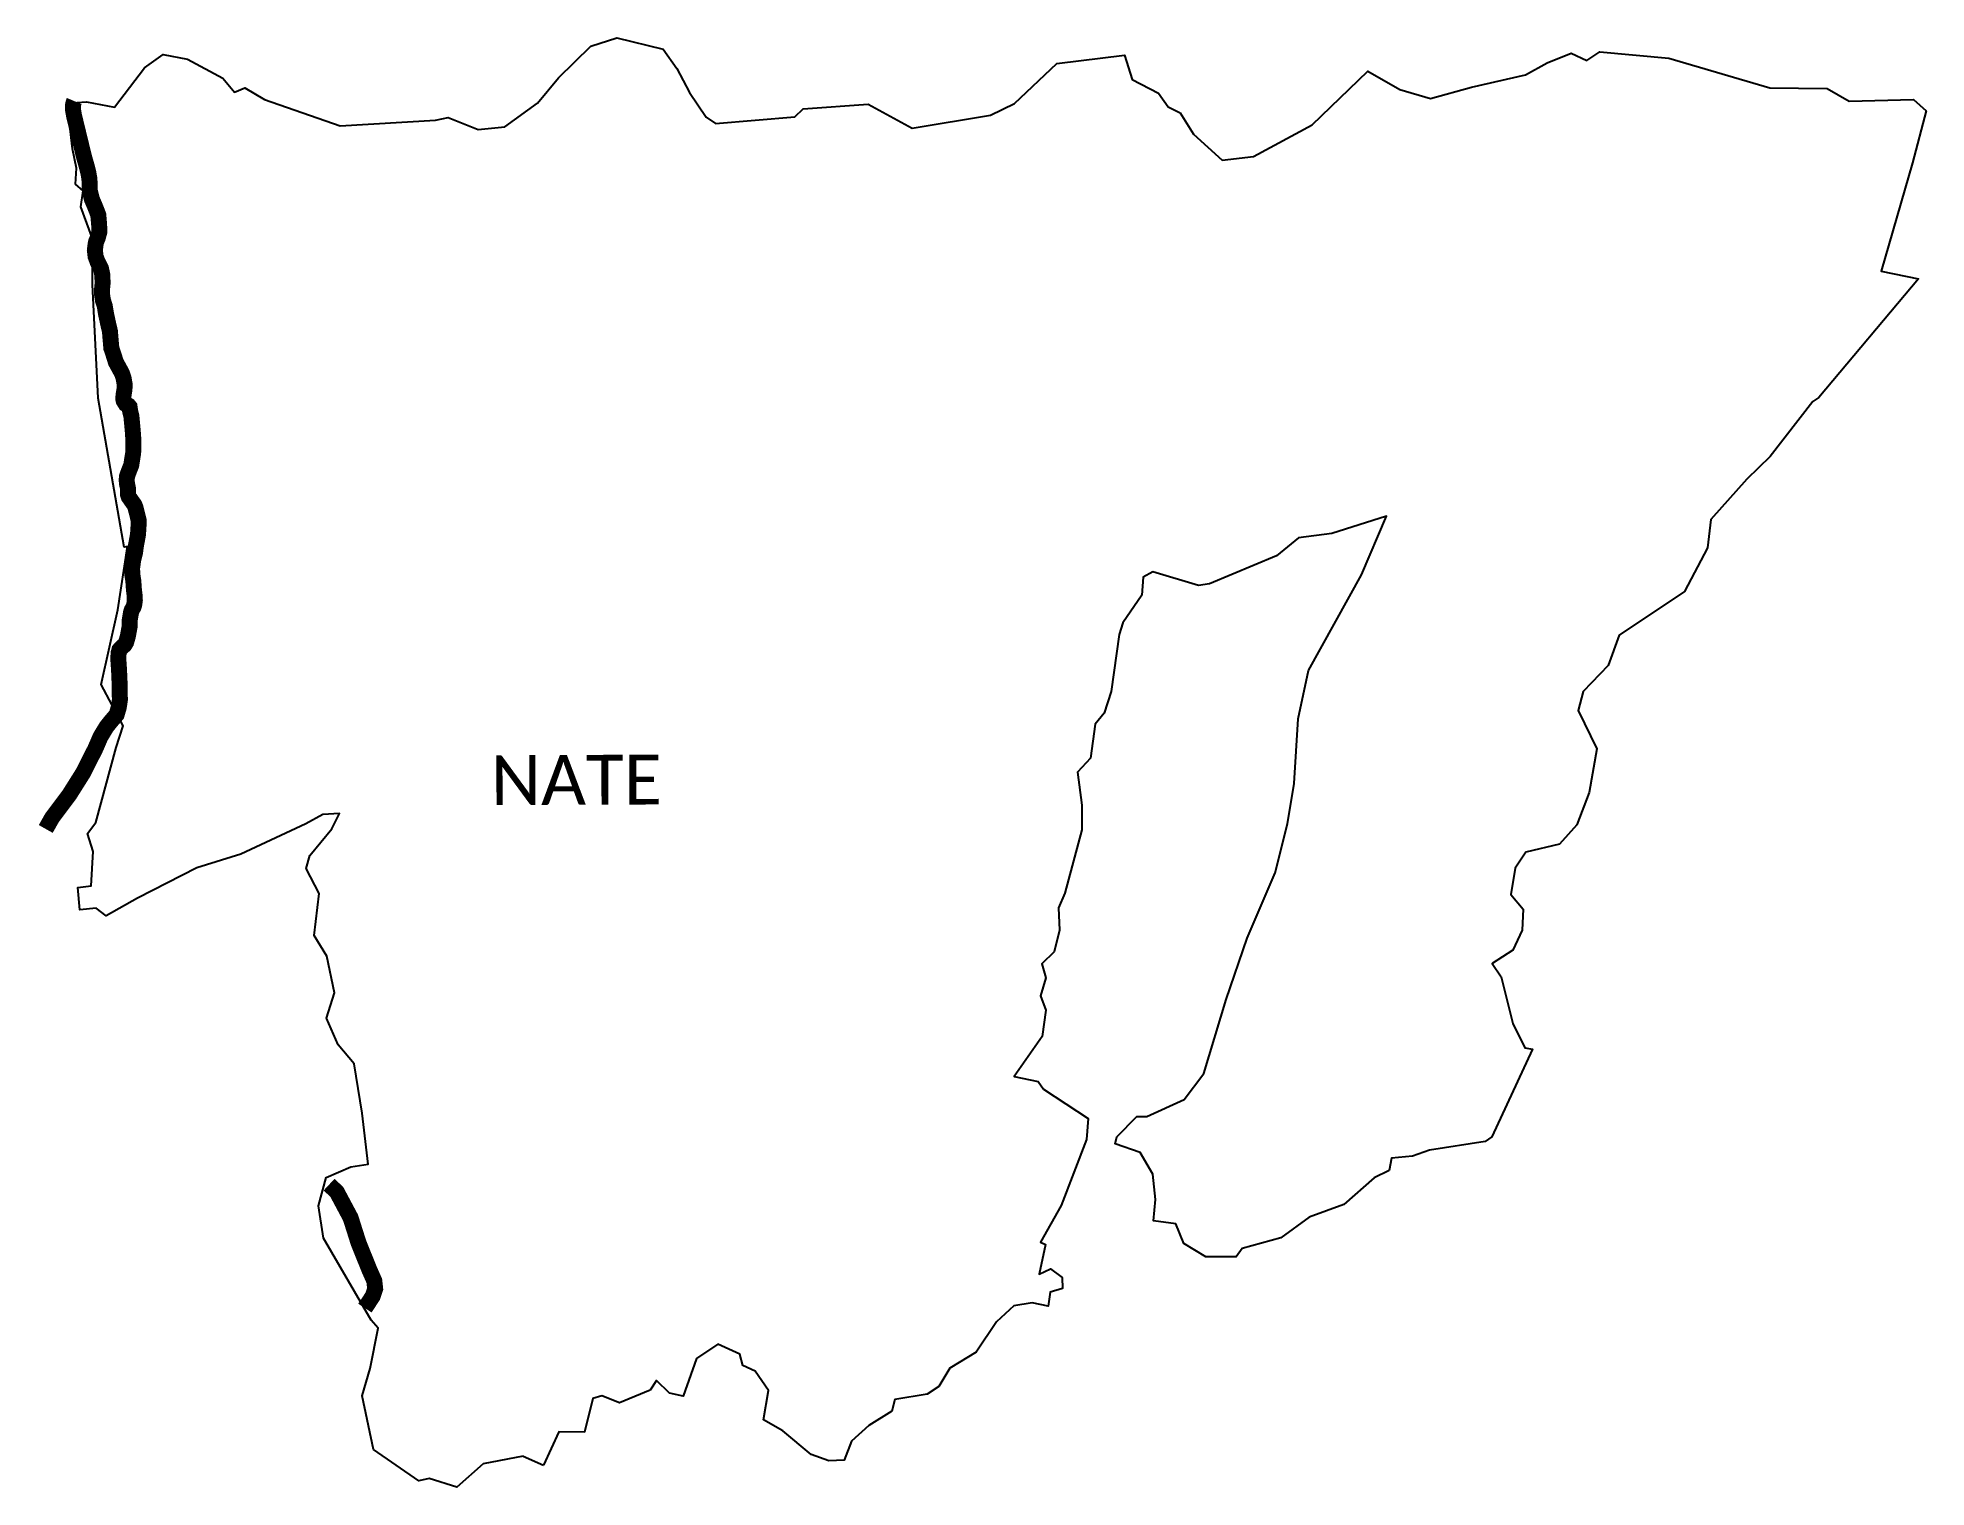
# Model space of a CAD drawing. Header units: metres. Extents: x 318300 to 327866, y 1839213 to 1876470.
# Drawn here: x 321957 to 327866, y 1839213 to 1843749 of the extents above; entities outside this region: 1.
import ezdxf

# ---------------------------------------------------------------- set-up
doc = ezdxf.new("R2010")
doc.units = ezdxf.units.M
for name, color, linetype in [('NATURALLY PROTECTED', 3, 'Continuous'), ('village', 3, 'Continuous'), ('VILLAGE NAME', 250, 'Continuous')]:
    doc.layers.add(name, color=color, linetype=linetype)
doc.styles.get("Standard").update_dxf_attribs({"font": 'Cambria Math.ttf'})

msp = doc.modelspace()

# ---------------------------------------------------------------- linework, layer by layer
at = {"layer": 'NATURALLY PROTECTED', "const_width": 50, "flags": 128}
msp.add_lwpolyline([(318325.5, 1876444.5), (318325.5, 1876444.5)], close=True, dxfattribs=at)
at = {"layer": 'NATURALLY PROTECTED', "color": 116, "true_color": 0x136734, "const_width": 50, "flags": 128}
for points in [[(321982.1, 1841272.9), (322001.9, 1841308.1), (322056.1, 1841380.4), (322098.5, 1841447.7), (322136.9, 1841523.3), (322153.3, 1841561.3), (322172.4, 1841592.9), (322187.5, 1841611.6), (322203.9, 1841630.7), (322210.5, 1841653.3), (322214.4, 1841678.9), (322213.3, 1841693.9), (322213.1, 1841731.6), (322211.4, 1841770.9), (322209, 1841806.8), (322210.2, 1841824.3), (322212.7, 1841833.5), (322220.5, 1841842), (322228.3, 1841848.3), (322233.6, 1841857.1), (322238.9, 1841875.4), (322245.1, 1841909.5), (322245.1, 1841927.8), (322248.8, 1841950.1), (322251.1, 1841957.6), (322256.6, 1841967.2), (322258.8, 1841973.4), (322260.9, 1841989.2), (322260.1, 1842004.7), (322258, 1842021.4), (322256.2, 1842048.7), (322252.9, 1842069.4), (322252.3, 1842089.1), (322255.6, 1842114.5), (322261.1, 1842135.8), (322264.2, 1842158.8), (322270.8, 1842194.6), (322272.4, 1842220.4), (322273.2, 1842237.2), (322268.3, 1842257.5), (322262.5, 1842279.9), (322259.5, 1842287.3), (322250.6, 1842299.6), (322241.8, 1842312.3), (322239.1, 1842320.6), (322239.3, 1842339.1), (322236.1, 1842354.2), (322235.4, 1842365.9), (322236.5, 1842377.1), (322243, 1842394.7), (322249.6, 1842411.5), (322255.6, 1842449.1), (322256.6, 1842486.5), (322254.3, 1842519.1), (322250, 1842565.1), (322246.1, 1842580.7), (322244.3, 1842593.9), (322241.2, 1842597.8), (322232, 1842603.1), (322225.8, 1842613.1), (322224.6, 1842620), (322225.8, 1842632.3), (322228.5, 1842648.5), (322228.7, 1842666.2), (322225.6, 1842683.6), (322221.1, 1842697.7), (322212.6, 1842713.6), (322201.6, 1842733.5), (322193.4, 1842759.7), (322187.4, 1842777.5), (322184.9, 1842805.8), (322182.9, 1842830.4), (322177.9, 1842851.6), (322170.6, 1842885.4), (322166.8, 1842909.1), (322160.9, 1842927.9), (322158.2, 1842946.4), (322157.8, 1842957.9), (322160.1, 1842981.3), (322159, 1843007.6), (322155.1, 1843026.1), (322144.1, 1843048), (322138.1, 1843064.3), (322135.8, 1843084.2), (322137.9, 1843101.2), (322139.5, 1843110.1), (322144.7, 1843122.4), (322149.6, 1843140.5), (322149.2, 1843163.5), (322146.5, 1843194.6), (322135.6, 1843222.4), (322126.2, 1843244.3), (322120.2, 1843268.5), (322118.8, 1843306.8), (322115.5, 1843326.1), (322110, 1843348), (322102, 1843375.7), (322086.1, 1843440.9), (322070.6, 1843505), (322067.5, 1843523), (322067.1, 1843536.1), (322069.1, 1843545.8), (322071.2, 1843550.8)], [(322868.6, 1840159.8), (322892.6, 1840137.3), (322935.8, 1840056.4), (322960.9, 1839977.3), (322994.2, 1839894.7), (323010.1, 1839858.8), (323012.8, 1839833.7), (323005.2, 1839810.8), (322980.7, 1839773.6)]]:
    msp.add_lwpolyline(points, dxfattribs=at)
at = {"layer": 'village', "flags": 128}
msp.add_lwpolyline([(323476, 1839309.9), (323539.4, 1839282.1)], dxfattribs=at)
at = {"layer": 'village', "color": 3, "true_color": 0x00ff00}
for points in [[(323476, 1839309.9, 0), (323350.7, 1839285.7, 0), (323268.8, 1839212.9, 0), (323182, 1839239.9, 0), (323149.4, 1839233.3, 0), (323007.9, 1839331.4, 0), (322971.7, 1839498.9, 0), (322996.8, 1839584.7, 0), (323022.5, 1839710.9, 0), (323000.7, 1839735.5, 0), (322851.3, 1839991.9, 0), (322836, 1840093.1, 0), (322859.6, 1840182, 0), (322936.8, 1840215.6, 0), (322991.4, 1840224.3, 0), (322972.4, 1840383.8, 0), (322947.4, 1840538, 0), (322897.1, 1840597, 0), (322860.9, 1840681, 0), (322886, 1840760.6, 0), (322861.8, 1840875.3, 0), (322822.4, 1840939.7, 0), (322837.3, 1841070.9, 0), (322797.1, 1841148.7, 0), (322808, 1841190.2, 0), (322876.9, 1841273.2, 0), (322901.4, 1841321.4, 0), (322849, 1841318.5, 0), (322795.4, 1841288.7, 0), (322592.5, 1841193.9, 0), (322455.1, 1841150.9, 0), (322269.2, 1841056.6, 0), (322170.7, 1841001.3, 0), (322139.7, 1841025.5, 0), (322088.7, 1841019.8, 0), (322082.1, 1841089.5, 0), (322124.7, 1841095.4, 0), (322130.2, 1841202.1, 0), (322112.4, 1841258.3, 0), (322138.5, 1841293, 0), (322202.1, 1841528.1, 0), (322224.2, 1841595.7, 0), (322155, 1841725.4, 0), (322208.1, 1841958.7, 0), (322237.9, 1842157.2, 0), (322227.5, 1842155, 0), (322145.9, 1842620.8, 0), (322128.2, 1842976.9, 0), (322128.9, 1843118, 0), (322092.2, 1843220.1, 0), (322099.4, 1843270, 0), (322075.2, 1843290.6, 0), (322078.8, 1843340.3, 0), (322065.4, 1843401.6, 0), (322048.8, 1843544.3, 0), (322109.8, 1843547.9, 0), (322197, 1843531.4, 0), (322290.8, 1843655, 0), (322349.6, 1843696.3, 0), (322426, 1843682.1, 0), (322536.3, 1843622.3, 0), (322572.5, 1843578.8, 0), (322605.3, 1843592.3, 0), (322666.4, 1843555.8, 0), (322903.8, 1843473.8, 0), (323201.4, 1843491.2, 0), (323241.1, 1843499.4, 0), (323335.1, 1843462.1, 0), (323418.8, 1843469.7, 0), (323520.6, 1843544.1, 0), (323586.7, 1843623.7, 0), (323687.6, 1843723, 0), (323769.1, 1843748.9, 0), (323913.9, 1843713.2, 0), (323957.1, 1843652.7, 0), (323996.6, 1843577.9, 0), (324048.4, 1843500.4, 0), (324078, 1843480.2, 0), (324326.3, 1843501.3, 0), (324351.9, 1843526.4, 0), (324555.4, 1843541.4, 0), (324692.7, 1843466.2, 0), (324938, 1843506.8, 0), (325012.9, 1843542.7, 0), (325145.4, 1843668.5, 0), (325357.3, 1843694.6, 0), (325381.4, 1843618.7, 0), (325463.6, 1843575.6, 0), (325494, 1843532.5, 0), (325531.2, 1843513.9, 0), (325573.4, 1843447.7, 0), (325662.5, 1843366.2, 0), (325760.6, 1843377.4, 0), (325944.2, 1843476.2, 0), (326118.8, 1843644.3, 0), (326218.8, 1843587.2, 0), (326314.9, 1843559.3, 0), (326443.4, 1843594.1, 0), (326612.6, 1843632.5, 0), (326679.7, 1843670.5, 0), (326755.2, 1843700.8, 0), (326804, 1843677.3, 0), (326844.2, 1843705.3, 0), (327061.1, 1843684.8, 0), (327377.1, 1843591.7, 0), (327555.5, 1843590.6, 0), (327624.4, 1843550.3, 0), (327825.7, 1843555.2, 0), (327866, 1843520.5, 0), (327822.7, 1843358, 0), (327724.5, 1843018.6, 0), (327842.2, 1842994.3, 0), (327529.6, 1842623.1, 0), (327511, 1842610.1, 0), (327378, 1842438.7, 0), (327304.9, 1842367.4, 0), (327191.7, 1842241.4, 0), (327181.9, 1842152.5, 0), (327109.9, 1842015.7, 0), (326905.4, 1841879.8, 0), (326870.4, 1841784.4, 0), (326792.1, 1841702.8, 0), (326777.3, 1841643.7, 0), (326835.4, 1841524.1, 0), (326811.8, 1841386.9, 0), (326772.5, 1841286.2, 0), (326718.3, 1841225.3, 0), (326612.8, 1841200.4, 0), (326579.3, 1841150.3, 0), (326566.2, 1841067.5, 0), (326605, 1841021.9, 0), (326601.2, 1840956.1, 0), (326572.8, 1840893.2, 0), (326507.8, 1840852, 0), (326536.5, 1840810, 0), (326572.6, 1840664.5, 0), (326609.9, 1840588.4, 0), (326634.1, 1840583.5, 0), (326506.3, 1840309.6, 0), (326485.5, 1840295.3, 0), (326311.8, 1840267.6, 0), (326258.4, 1840248.7, 0), (326193, 1840242.5, 0), (326185.2, 1840204.4, 0), (326138.6, 1840181.2, 0), (326043.6, 1840097.3, 0), (325935.3, 1840057.9, 0), (325846.5, 1839993.2, 0), (325725.4, 1839960.1, 0), (325706.5, 1839934.4, 0), (325612.1, 1839933.5, 0), (325542.7, 1839975.5, 0), (325518.4, 1840037.6, 0), (325447.9, 1840047.1, 0), (325454.1, 1840113.6, 0)], [(325454.1, 1840113.6, 0), (325446.6, 1840192.9, 0), (325406.7, 1840260.1, 0), (325328.5, 1840287.8, 0), (325333.9, 1840309.6, 0), (325395.7, 1840373.1, 0), (325427.5, 1840373, 0), (325544.1, 1840425.9, 0), (325605.4, 1840507.3, 0), (325675.5, 1840739.3, 0), (325741.4, 1840931.4, 0), (325828.5, 1841135.4, 0), (325867.1, 1841288.9, 0), (325888.3, 1841415.4, 0), (325900.9, 1841618, 0), (325932.9, 1841768.5, 0), (326098.7, 1842068.6, 0), (326177.3, 1842251.7, 0), (326006, 1842197.3, 0), (325901.5, 1842184.2, 0), (325832.9, 1842127.4, 0), (325623.2, 1842040.3, 0), (325588.5, 1842035.1, 0), (325446.3, 1842077.6, 0), (325416.1, 1842060.7, 0), (325411.9, 1842004.6, 0), (325352.6, 1841918.2, 0), (325341.1, 1841881.9, 0), (325315.4, 1841703.3, 0), (325293.5, 1841635.3, 0), (325266.1, 1841601, 0), (325251.3, 1841494.7, 0), (325210.7, 1841450.7, 0), (325224.4, 1841347.6, 0), (325223.7, 1841270.4, 0), (325170.6, 1841072.4, 0), (325150.7, 1841026.6, 0), (325154.3, 1840955.7, 0), (325137.6, 1840888.4, 0), (325099.2, 1840851.3, 0), (325111.4, 1840806.6, 0), (325095.1, 1840750.4, 0), (325111.8, 1840705.6, 0), (325100.1, 1840623.4, 0), (325012.4, 1840498.5, 0), (325087.8, 1840483, 0), (325104.1, 1840458.5, 0), (325244.1, 1840366.7, 0), (325239, 1840301.3, 0), (325159, 1840094.7, 0), (325094.6, 1839980.3, 0), (325110.4, 1839972.6, 0), (325090.9, 1839879.9, 0), (325125.8, 1839896.6, 0), (325162.6, 1839869.7, 0), (325163, 1839835.3, 0), (325124.9, 1839822.9, 0), (325118.7, 1839779.7, 0), (325068.3, 1839790.5, 0), (325011.5, 1839780.6, 0), (324957.3, 1839730.3, 0), (324893.2, 1839635.1, 0), (324810.8, 1839586, 0), (324776.9, 1839527.9, 0), (324740.4, 1839504.1, 0), (324638.6, 1839487.2, 0), (324629.1, 1839450.8, 0), (324557, 1839405.7, 0), (324503.1, 1839357.1, 0), (324480.1, 1839297.6, 0), (324432.2, 1839296, 0), (324377.2, 1839315.8, 0), (324288.3, 1839389.2, 0), (324227.8, 1839423.6, 0), (324244, 1839515.2, 0), (324201.8, 1839576.3, 0), (324163.4, 1839594.1, 0), (324154.2, 1839629.5, 0), (324084.6, 1839661, 0), (324018.7, 1839615.4, 0), (323976.1, 1839498, 0), (323933.6, 1839507.7, 0), (323893.3, 1839546.7, 0), (323873, 1839517.2, 0), (323777.6, 1839477.3, 0), (323721.8, 1839498.8, 0), (323693.5, 1839490.5, 0), (323668.2, 1839385.5, 0), (323587.4, 1839385.9, 0), (323539.4, 1839282.1, 0)]]:
    msp.add_polyline3d(points, dxfattribs=at)

# ---------------------------------------------------------------- texts
at = {"layer": 'VILLAGE NAME', "insert": (323374.4, 1841503.4), "char_height": 155.989, "attachment_point": 1, "rotation": 0.24353}
msp.add_mtext_dynamic_manual_height_columns('{\\fCalibri|b0|i0|c0|p34;NATE}', width=1979.573, gutter_width=779.9, heights=[0], dxfattribs=at)

doc.saveas('drawing.dxf')
